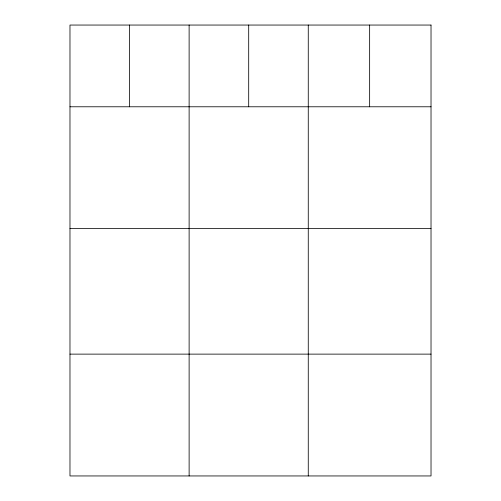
<?xml version="1.0" encoding="UTF-8"?>
<svg xmlns="http://www.w3.org/2000/svg" width="501" height="501" viewBox="0 0 501 501"><rect width="100%" height="100%" fill="white"/><g stroke="black" fill="none" stroke-linecap="round" stroke-linejoin="round"><path stroke-width="0.75" d="M69.977 106.782L431.023 106.782M69.977 228.606L431.023 228.606M69.977 354.126L431.023 354.126M369.644 25.05L369.644 106.782M308.265 25.05L308.265 475.95M248.696 25.05L248.696 106.782M189.121 25.05L189.121 475.95M129.552 25.05L129.552 106.782M431.023 25.05L69.977 25.05L69.977 475.95L431.023 475.95L431.023 25.05"/></g></svg>
